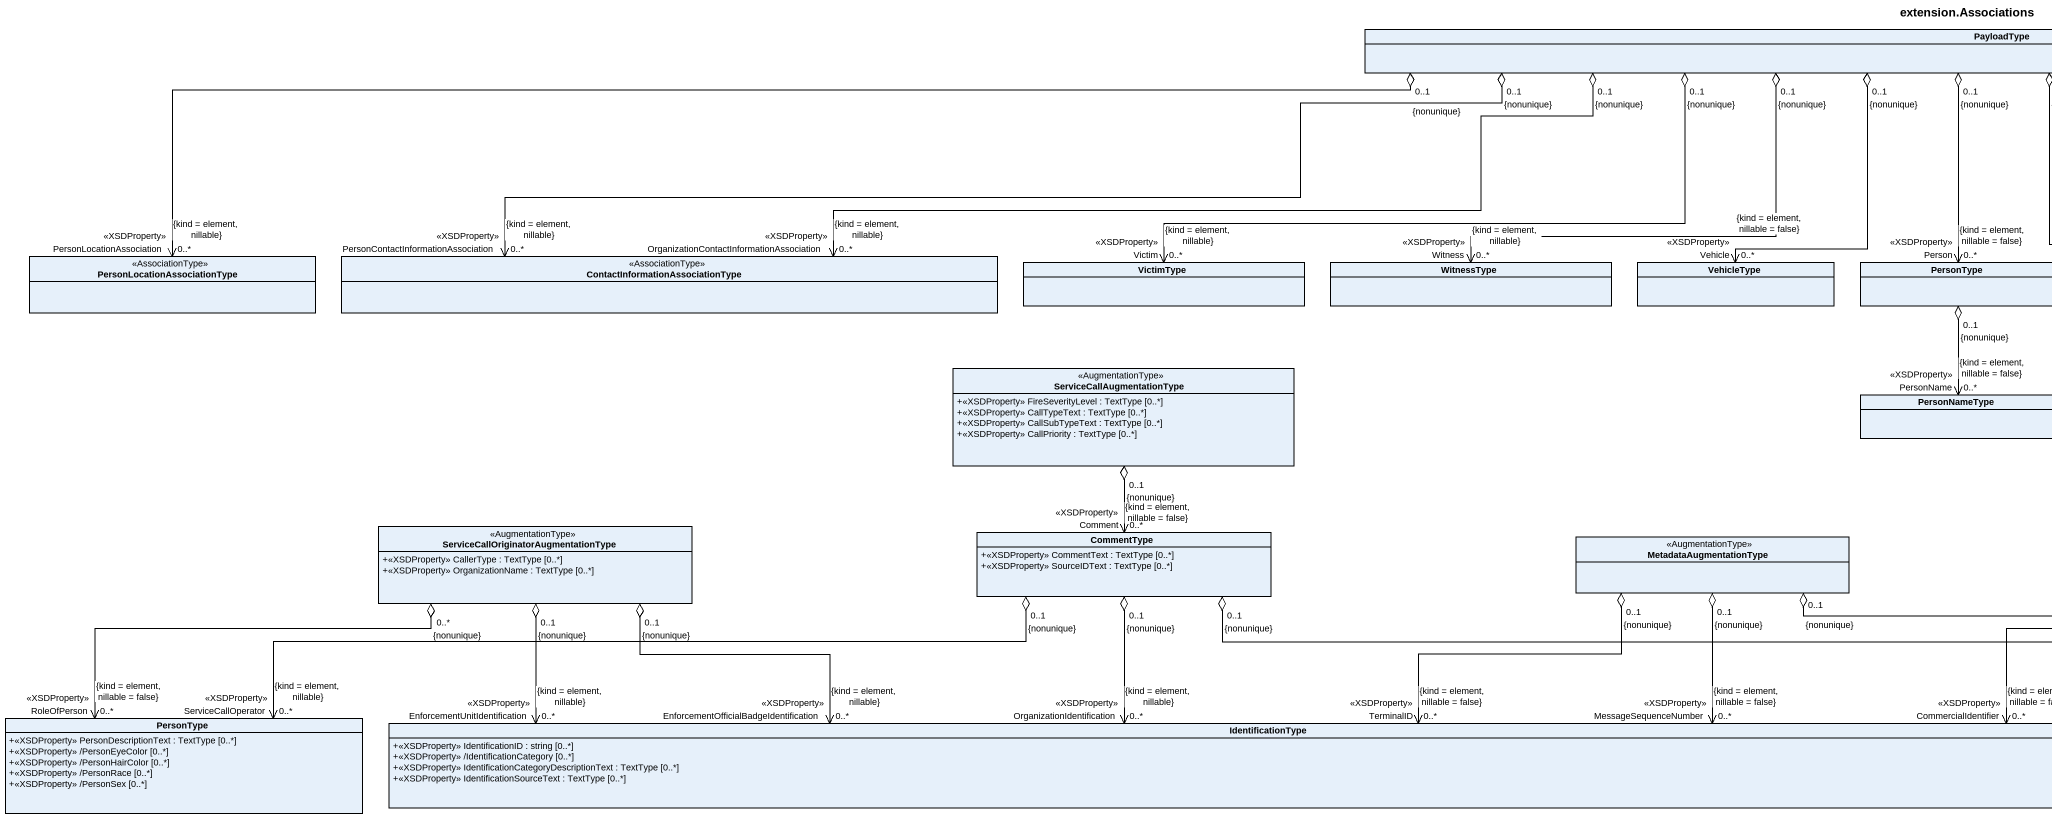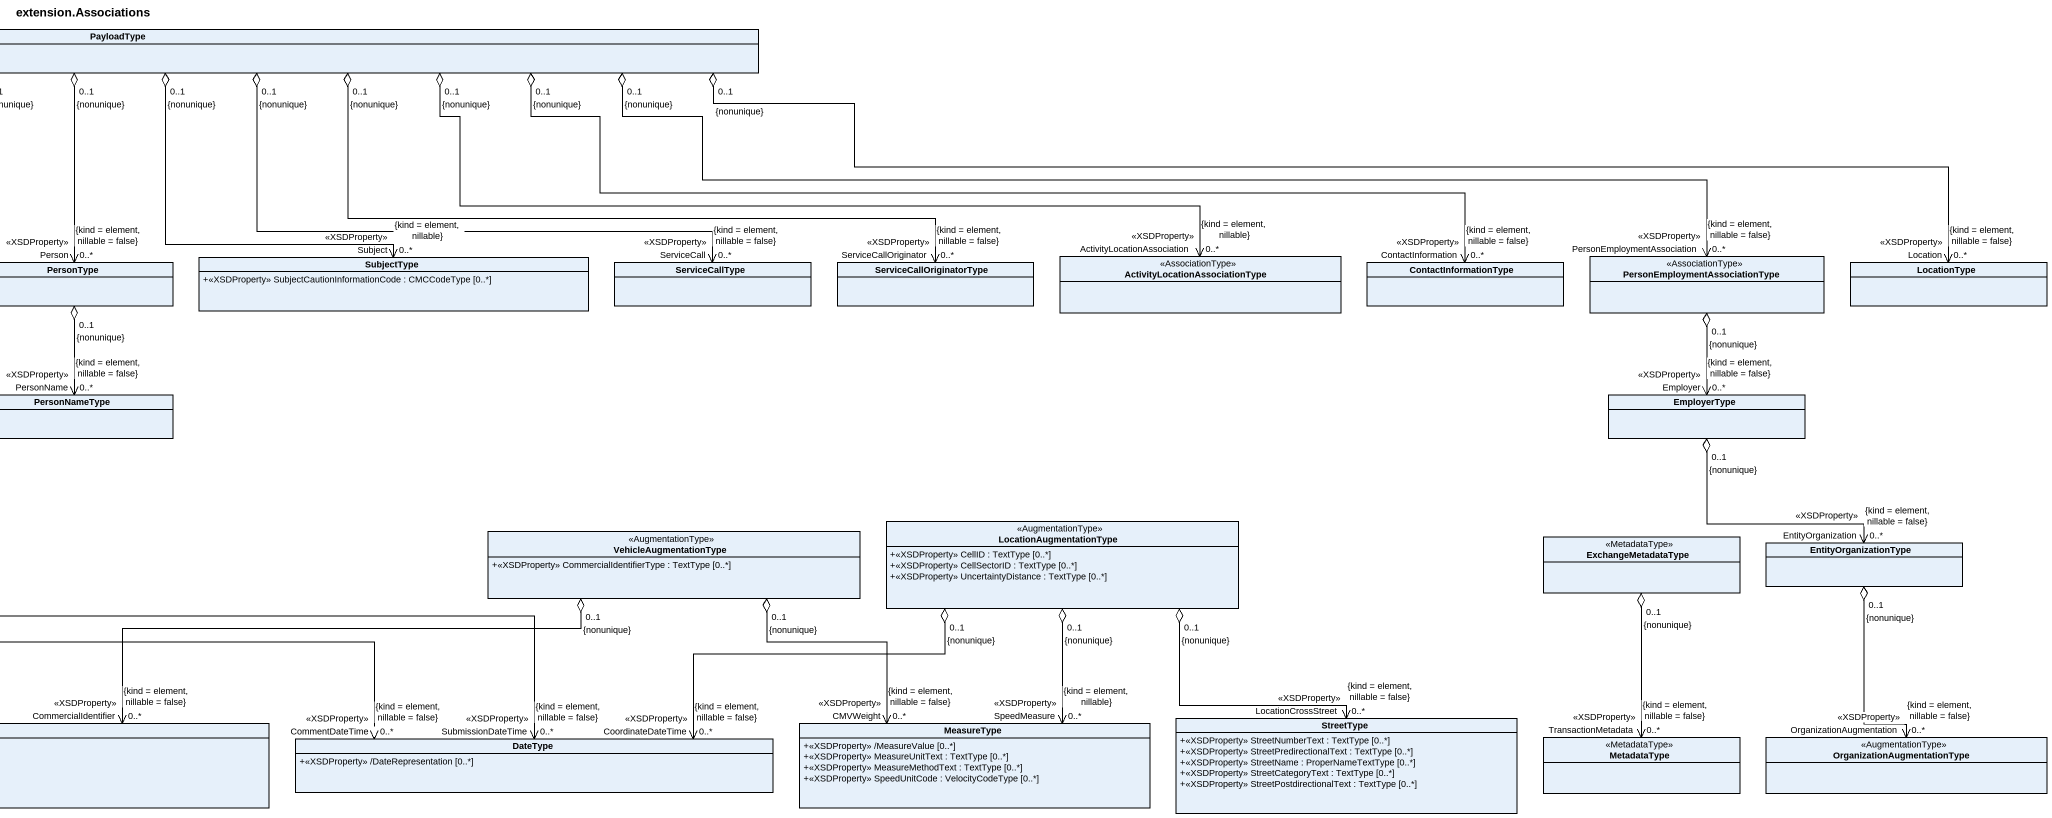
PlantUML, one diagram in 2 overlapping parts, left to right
@startuml
title extension.Associations
hide circle
hide empty members
skinparam classAttributeIconSize 0
class PayloadType
class "PersonLocationAssociationType" as PersonLocationAssociationTyp <<AssociationType>>
class "ContactInformationAssociationType" as ContactInformationAssociatio <<AssociationType>>
class VictimType
class WitnessType
class VehicleType
class PersonType
class SubjectType {
  +<<XSDProperty>> SubjectCautionInformationCode : CMCCodeType [0..*]
}
class ServiceCallType
class ServiceCallOriginatorType
class "ActivityLocationAssociationType" as ActivityLocationAssociationT <<AssociationType>>
class ContactInformationType
class "PersonEmploymentAssociationType" as PersonEmploymentAssociationT <<AssociationType>>
class LocationType
class ServiceCallAugmentationType <<AugmentationType>> {
  +<<XSDProperty>> FireSeverityLevel : TextType [0..*]
  +<<XSDProperty>> CallTypeText : TextType [0..*]
  +<<XSDProperty>> CallSubTypeText : TextType [0..*]
  +<<XSDProperty>> CallPriority : TextType [0..*]
}
class PersonNameType
class EmployerType
class "ServiceCallOriginatorAugmentationType" as ServiceCallOriginatorAugment <<AugmentationType>> {
  +<<XSDProperty>> CallerType : TextType [0..*]
  +<<XSDProperty>> OrganizationName : TextType [0..*]
}
class CommentType {
  +<<XSDProperty>> CommentText : TextType [0..*]
  +<<XSDProperty>> SourceIDText : TextType [0..*]
}
class MetadataAugmentationType <<AugmentationType>>
class VehicleAugmentationType <<AugmentationType>> {
  +<<XSDProperty>> CommercialIdentifierType : TextType [0..*]
}
class LocationAugmentationType <<AugmentationType>> {
  +<<XSDProperty>> CellID : TextType [0..*]
  +<<XSDProperty>> CellSectorID : TextType [0..*]
  +<<XSDProperty>> UncertaintyDistance : TextType [0..*]
}
class ExchangeMetadataType <<MetadataType>>
class EntityOrganizationType
class "PersonType" as PersonType_2 {
  +<<XSDProperty>> PersonDescriptionText : TextType [0..*]
  +<<XSDProperty>> /PersonEyeColor [0..*]
  +<<XSDProperty>> /PersonHairColor [0..*]
  +<<XSDProperty>> /PersonRace [0..*]
  +<<XSDProperty>> /PersonSex [0..*]
}
class IdentificationType {
  +<<XSDProperty>> IdentificationID : string [0..*]
  +<<XSDProperty>> /IdentificationCategory [0..*]
  +<<XSDProperty>> IdentificationCategoryDescriptionText : TextType [0..*]
  +<<XSDProperty>> IdentificationSourceText : TextType [0..*]
}
class MeasureType {
  +<<XSDProperty>> /MeasureValue [0..*]
  +<<XSDProperty>> MeasureUnitText : TextType [0..*]
  +<<XSDProperty>> MeasureMethodText : TextType [0..*]
  +<<XSDProperty>> SpeedUnitCode : VelocityCodeType [0..*]
}
class StreetType {
  +<<XSDProperty>> StreetNumberText : TextType [0..*]
  +<<XSDProperty>> StreetPredirectionalText : TextType [0..*]
  +<<XSDProperty>> StreetName : ProperNameTextType [0..*]
  +<<XSDProperty>> StreetCategoryText : TextType [0..*]
  +<<XSDProperty>> StreetPostdirectionalText : TextType [0..*]
}
class DateType {
  +<<XSDProperty>> /DateRepresentation [0..*]
}
class MetadataType <<MetadataType>>
class OrganizationAugmentationType <<AugmentationType>>
PayloadType "0..1\n{nonunique}" o-left-> "PersonLocationAssociation\n<<XSDProperty>>\n0..*\n{kind = element, nillable}" PersonLocationAssociationTyp
PayloadType "0..1\n{nonunique}" o-left-> "PersonContactInformationAssociation\n<<XSDProperty>>\n0..*\n{kind = element, nillable}" ContactInformationAssociatio
PayloadType "0..1\n{nonunique}" o-left-> "OrganizationContactInformationAssociation\n<<XSDProperty>>\n0..*\n{kind = element, nillable}" ContactInformationAssociatio
PayloadType "0..1\n{nonunique}" o-left-> "Victim\n<<XSDProperty>>\n0..*\n{kind = element, nillable}" VictimType
PayloadType "0..1\n{nonunique}" o-left-> "Witness\n<<XSDProperty>>\n0..*\n{kind = element, nillable}" WitnessType
PayloadType "0..1\n{nonunique}" o--> "Vehicle\n<<XSDProperty>>\n0..*\n{kind = element, nillable = false}" VehicleType
PayloadType "0..1\n{nonunique}" o--> "Person\n<<XSDProperty>>\n0..*\n{kind = element, nillable = false}" PersonType
PayloadType "0..1\n{nonunique}" o--> "Subject\n<<XSDProperty>>\n0..*\n{kind = element, nillable}" SubjectType
PayloadType "0..1\n{nonunique}" o-right-> "ServiceCall\n<<XSDProperty>>\n0..*\n{kind = element, nillable = false}" ServiceCallType
PayloadType "0..1\n{nonunique}" o-right-> "ServiceCallOriginator\n<<XSDProperty>>\n0..*\n{kind = element, nillable = false}" ServiceCallOriginatorType
PayloadType "0..1\n{nonunique}" o-right-> "ActivityLocationAssociation\n<<XSDProperty>>\n0..*\n{kind = element, nillable}" ActivityLocationAssociationT
PayloadType "0..1\n{nonunique}" o-right-> "ContactInformation\n<<XSDProperty>>\n0..*\n{kind = element, nillable = false}" ContactInformationType
PayloadType "0..1\n{nonunique}" o-right-> "PersonEmploymentAssociation\n<<XSDProperty>>\n0..*\n{kind = element, nillable = false}" PersonEmploymentAssociationT
PayloadType "0..1\n{nonunique}" o-right-> "Location\n<<XSDProperty>>\n0..*\n{kind = element, nillable = false}" LocationType
PersonType "0..1\n{nonunique}" o--> "PersonName\n<<XSDProperty>>\n0..*\n{kind = element, nillable = false}" PersonNameType
PersonEmploymentAssociationT "0..1\n{nonunique}" o--> "Employer\n<<XSDProperty>>\n0..*\n{kind = element, nillable = false}" EmployerType
ServiceCallAugmentationType "0..1\n{nonunique}" o--> "Comment\n<<XSDProperty>>\n0..*\n{kind = element, nillable = false}" CommentType
EmployerType "0..1\n{nonunique}" o--> "EntityOrganization\n<<XSDProperty>>\n0..*\n{kind = element, nillable = false}" EntityOrganizationType
ServiceCallOriginatorAugment "0..*\n{nonunique}" o-left-> "RoleOfPerson\n<<XSDProperty>>\n0..*\n{kind = element, nillable = false}" PersonType_2
ServiceCallOriginatorAugment "0..1\n{nonunique}" o-right-> "EnforcementUnitIdentification\n<<XSDProperty>>\n0..*\n{kind = element, nillable}" IdentificationType
ServiceCallOriginatorAugment "0..1\n{nonunique}" o-right-> "EnforcementOfficialBadgeIdentification\n<<XSDProperty>>\n0..*\n{kind = element, nillable}" IdentificationType
CommentType "0..1\n{nonunique}" o-left-> "ServiceCallOperator\n<<XSDProperty>>\n0..*\n{kind = element, nillable}" PersonType_2
CommentType "0..1\n{nonunique}" o--> "OrganizationIdentification\n<<XSDProperty>>\n0..*\n{kind = element, nillable}" IdentificationType
CommentType "0..1\n{nonunique}" o-right-> "CommentDateTime\n<<XSDProperty>>\n0..*\n{kind = element, nillable = false}" DateType
MetadataAugmentationType "0..1\n{nonunique}" o-left-> "TerminalID\n<<XSDProperty>>\n0..*\n{kind = element, nillable = false}" IdentificationType
MetadataAugmentationType "0..1\n{nonunique}" o-left-> "MessageSequenceNumber\n<<XSDProperty>>\n0..*\n{kind = element, nillable = false}" IdentificationType
MetadataAugmentationType "0..1\n{nonunique}" o-right-> "SubmissionDateTime\n<<XSDProperty>>\n0..*\n{kind = element, nillable = false}" DateType
VehicleAugmentationType "0..1\n{nonunique}" o-left-> "CommercialIdentifier\n<<XSDProperty>>\n0..*\n{kind = element, nillable = false}" IdentificationType
VehicleAugmentationType "0..1\n{nonunique}" o--> "CMVWeight\n<<XSDProperty>>\n0..*\n{kind = element, nillable = false}" MeasureType
LocationAugmentationType "0..1\n{nonunique}" o--> "SpeedMeasure\n<<XSDProperty>>\n0..*\n{kind = element, nillable}" MeasureType
LocationAugmentationType "0..1\n{nonunique}" o--> "LocationCrossStreet\n<<XSDProperty>>\n0..*\n{kind = element, nillable = false}" StreetType
LocationAugmentationType "0..1\n{nonunique}" o-left-> "CoordinateDateTime\n<<XSDProperty>>\n0..*\n{kind = element, nillable = false}" DateType
ExchangeMetadataType "0..1\n{nonunique}" o--> "TransactionMetadata\n<<XSDProperty>>\n0..*\n{kind = element, nillable = false}" MetadataType
EntityOrganizationType "0..1\n{nonunique}" o--> "OrganizationAugmentation\n<<XSDProperty>>\n0..*\n{kind = element, nillable = false}" OrganizationAugmentationType
@enduml
